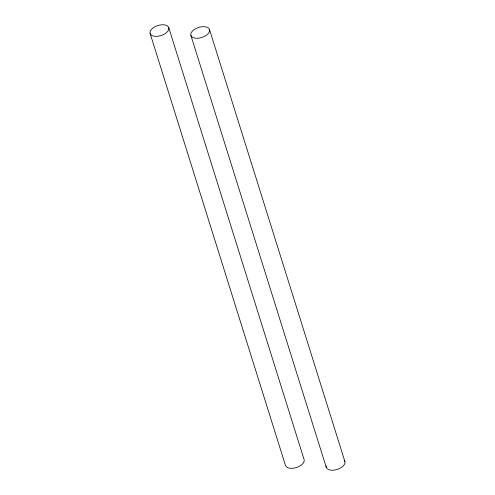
<?xml version="1.0" encoding="UTF-8"?>
<svg xmlns="http://www.w3.org/2000/svg" width="495" height="495" viewBox="0 0 495 495"><rect width="100%" height="100%" fill="white"/><g stroke="black" fill="none" stroke-linecap="round" stroke-linejoin="round"><path stroke-width="0.74" d="M209.521 29.57A9.764 5.259 -17.4 0 1 196.855 38.27A9.764 5.259 -17.4 0 1 194.213 29.545A9.764 5.259 -17.4 0 1 209.521 29.57L344.897 461.55M190.872 35.355L326.248 467.336M168.752 27.664A9.764 5.259 -17.4 0 1 156.086 36.364A9.764 5.259 -17.4 0 1 153.444 27.646A9.764 5.259 -17.4 0 1 168.752 27.664L304.128 459.645A9.764 5.259 -17.4 0 1 296.326 467.571A9.764 5.259 -17.4 0 1 285.479 465.43L150.103 33.45M344.186 460.344A9.764 5.259 -17.4 0 1 337.095 469.477A9.764 5.259 -17.4 0 1 326.168 465.937"/></g></svg>
